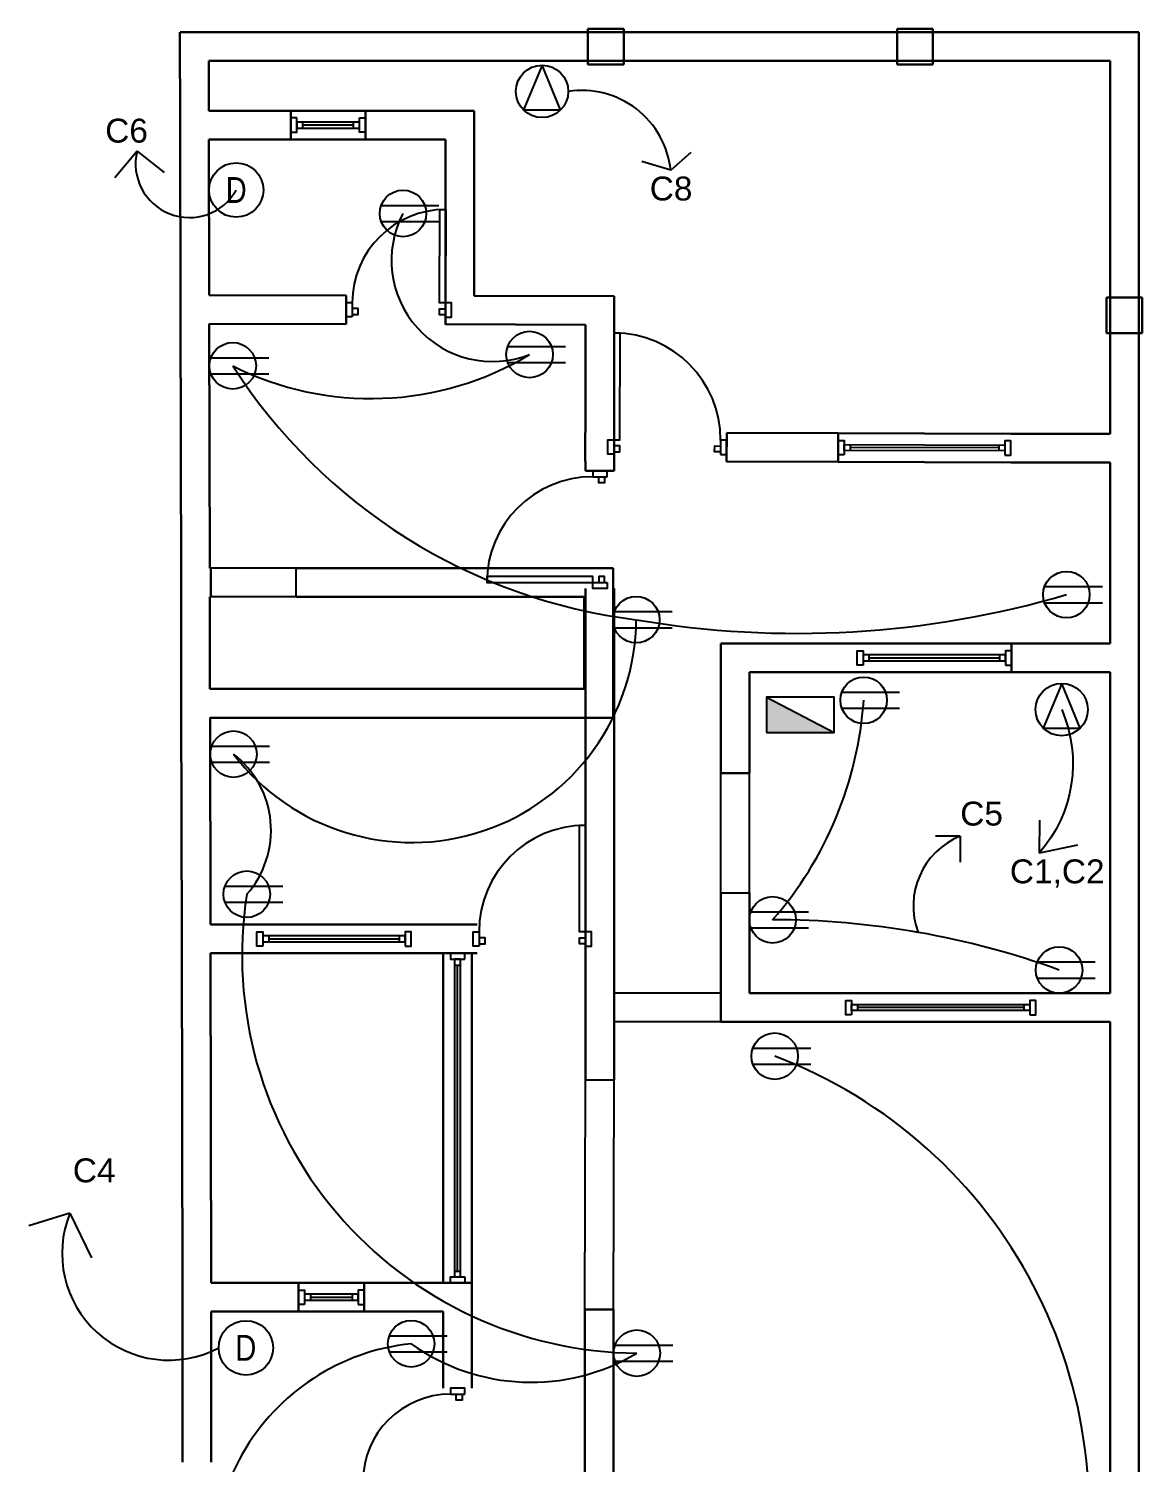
# Model space of a CAD drawing. Header units: metres. Extents: x 68508 to 226087, y -5893 to 20329.
# Drawn here: x 68508 to 77819, y 7853 to 19842 of the extents above; entities that cross this region are included whole.
import ezdxf
from ezdxf.enums import TextEntityAlignment as Align

# ---------------------------------------------------------------- set-up
doc = ezdxf.new("R2010")
doc.units = ezdxf.units.M
doc.header["$LTSCALE"] = 0.05
for name, color, linetype in [('0 X VARIOS', 7, 'Continuous'), ('CircuitoTomas', 4, 'Continuous'), ('RefTablero', 6, 'Continuous')]:
    doc.layers.add(name, color=color, linetype=linetype)
for name, color, linetype, lineweight in [('A310G', 31, 'Continuous', 25), ('A314G', 151, 'Continuous', 25), ('A315G', 31, 'Continuous', 25), ('muro', 7, 'Continuous', 30)]:
    doc.layers.add(name, color=color, linetype=linetype, lineweight=lineweight)
doc.styles.get("Standard").update_dxf_attribs({"font": 'arial.ttf'})
doc.styles.add('TECNO', font='romans.shx', dxfattribs={"width": 0.7, "oblique": 20})

# ---------------------------------------------------------------- blocks, each defined once
blk = doc.blocks.new('*U174')
at = {"layer": 'muro', "color": 7, "linetype": 'Continuous', "lineweight": 30}
for p, q in [((3.44, 0.12), (-0.12, 0.12)), ((0.12, -0.12), (3.44, -0.12))]:
    blk.add_line(p, q, dxfattribs=at)
blk = doc.blocks.new('*U175')
at = {"layer": 'muro', "color": 7, "linetype": 'Continuous', "lineweight": 30}
for p, q in [((0.17, 0.12), (0, 0.12)), ((0, -0.12), (0.17, -0.12))]:
    blk.add_line(p, q, dxfattribs=at)
blk = doc.blocks.new('*U176')
at = {"layer": 'muro', "color": 7, "linetype": 'Continuous', "lineweight": 30}
for p, q in [((2.415, 0.12), (0, 0.12)), ((0, -0.12), (2.415, -0.12))]:
    blk.add_line(p, q, dxfattribs=at)
blk = doc.blocks.new('*U177')
at = {"layer": 'muro', "color": 7, "linetype": 'Continuous', "lineweight": 30}
for p, q in [((0.165, 0.12), (0, 0.12)), ((0, -0.12), (0.165, -0.12))]:
    blk.add_line(p, q, dxfattribs=at)
blk = doc.blocks.new('*U178')
at = {"layer": 'muro', "color": 7, "linetype": 'Continuous', "lineweight": 30}
for p, q in [((1.705, 0.12), (0, 0.12)), ((0, -0.12), (1.465, -0.12))]:
    blk.add_line(p, q, dxfattribs=at)
blk = doc.blocks.new('*U179')
at = {"layer": 'muro', "color": 7, "linetype": 'Continuous', "lineweight": 30}
for p, q in [((2.06, 0.12), (-0.12, 0.12)), ((0.12, -0.12), (2.06, -0.12))]:
    blk.add_line(p, q, dxfattribs=at)
blk = doc.blocks.new('*U180')
at = {"layer": 'muro', "color": 7, "linetype": 'Continuous', "lineweight": 30}
for p, q in [((0.187, 0.12), (0, 0.12)), ((0, -0.12), (0.187, -0.12))]:
    blk.add_line(p, q, dxfattribs=at)
blk = doc.blocks.new('*U181')
at = {"layer": 'muro', "color": 7, "linetype": 'Continuous', "lineweight": 30}
for p, q in [((1.11, 0.12), (0, 0.12)), ((0, -0.12), (0.99, -0.12))]:
    blk.add_line(p, q, dxfattribs=at)
blk = doc.blocks.new('*U182')
at = {"layer": 'muro', "color": 7, "linetype": 'Continuous', "lineweight": 30}
for p, q in [((1.755, 0.12), (0, 0.12)), ((2.08, 0.12), (1.755, 0.12)), ((0.12, -0.12), (1.635, -0.12)), ((1.875, -0.12), (2.08, -0.12))]:
    blk.add_line(p, q, dxfattribs=at)
blk = doc.blocks.new('*U183')
at = {"layer": 'muro', "color": 7, "linetype": 'Continuous', "lineweight": 30}
for p, q in [((2.6, 0.12), (0, 0.12)), ((0, -0.12), (2.48, -0.12))]:
    blk.add_line(p, q, dxfattribs=at)
blk = doc.blocks.new('*U184')
at = {"layer": 'muro', "color": 7, "linetype": 'Continuous', "lineweight": 30}
for p, q in [((0.95, 0.12), (0.12, 0.12)), ((0.12, -0.12), (0.95, -0.12))]:
    blk.add_line(p, q, dxfattribs=at)
blk = doc.blocks.new('*U185')
at = {"layer": 'muro', "color": 7, "linetype": 'Continuous', "lineweight": 30}
for p, q in [((0.74, 0.12), (0.12, 0.12)), ((0.12, -0.12), (0.74, -0.12))]:
    blk.add_line(p, q, dxfattribs=at)
blk = doc.blocks.new('*U186')
at = {"layer": 'muro', "color": 7, "linetype": 'Continuous', "lineweight": 30}
for p, q in [((1.59, 0.12), (0, 0.12)), ((0, -0.12), (1.59, -0.12))]:
    blk.add_line(p, q, dxfattribs=at)
blk = doc.blocks.new('*U187')
at = {"layer": 'muro', "color": 7, "linetype": 'Continuous', "lineweight": 30}
for p, q in [((1.045, 0.12), (0, 0.12)), ((0, -0.12), (0.805, -0.12))]:
    blk.add_line(p, q, dxfattribs=at)
blk = doc.blocks.new('*U188')
at = {"layer": 'muro', "color": 7, "linetype": 'Continuous', "lineweight": 30}
for p, q in [((0.96, 0.12), (-0.12, 0.12)), ((0.12, -0.12), (0.96, -0.12))]:
    blk.add_line(p, q, dxfattribs=at)
blk = doc.blocks.new('*U189')
at = {"layer": 'muro', "color": 7, "linetype": 'Continuous', "lineweight": 30}
for p, q in [((1, 0.12), (1, -0.12)), ((1.02, 0.12), (1, 0.12)), ((1, -0.12), (1.02, -0.12))]:
    blk.add_line(p, q, dxfattribs=at)
blk = doc.blocks.new('*U190')
at = {"layer": 'muro', "color": 7, "linetype": 'Continuous', "lineweight": 30}
for p, q in [((1.065, 0.12), (0, 0.12)), ((0, -0.12), (0.825, -0.12))]:
    blk.add_line(p, q, dxfattribs=at)
blk = doc.blocks.new('*U191')
at = {"layer": 'muro', "color": 7, "linetype": 'Continuous', "lineweight": 30}
for p, q in [((1.02, 0.12), (-0.12, 0.12)), ((0.12, -0.12), (1.02, -0.12))]:
    blk.add_line(p, q, dxfattribs=at)
blk = doc.blocks.new('*U192')
at = {"layer": 'muro', "color": 7, "linetype": 'Continuous', "lineweight": 30}
for p, q in [((1.29, 0.12), (0, 0.12)), ((1.29, 0.12), (1.29, -0.12)), ((0, -0.12), (1.29, -0.12))]:
    blk.add_line(p, q, dxfattribs=at)
blk = doc.blocks.new('*U193')
at = {"layer": 'muro', "color": 7, "linetype": 'Continuous', "lineweight": 30}
for p, q in [((0.825, 0.12), (0, 0.12)), ((0, -0.12), (0.825, -0.12))]:
    blk.add_line(p, q, dxfattribs=at)
blk = doc.blocks.new('*U194')
at = {"layer": 'A314G', "color": 151, "linetype": 'Continuous', "lineweight": 25}
for p, q in [((0.1, 0.085, -1), (0.1, 0.035, -1)), ((0.1, 0.06, -1), (1.49, 0.06, -1)), ((1.49, 0.085, -1), (1.49, 0.035, -1))]:
    blk.add_line(p, q, dxfattribs=at)
at = {"layer": 'A314G', "color": 151, "linetype": 'Continuous', "lineweight": 25, "elevation": -1}
for points in [[(0.05, 0), (0, 0), (0, 0.12), (0.05, 0.12)], [(1.54, 0), (1.59, 0), (1.59, 0.12), (1.54, 0.12)], [(0.05, 0.085), (0.05, 0.035), (1.54, 0.035), (1.54, 0.085)]]:
    blk.add_lwpolyline(points, close=True, dxfattribs=at)
blk = doc.blocks.new('*U195')
at = {"layer": 'A314G', "color": 151, "linetype": 'Continuous', "lineweight": 25}
for p, q in [((0.1, 0.085, -1), (0.1, 0.035, -1)), ((0.1, 0.06, -1), (1.19, 0.06, -1)), ((1.19, 0.085, -1), (1.19, 0.035, -1))]:
    blk.add_line(p, q, dxfattribs=at)
at = {"layer": 'A314G', "color": 151, "linetype": 'Continuous', "lineweight": 25, "elevation": -1}
for points in [[(0.05, 0), (0, 0), (0, 0.12), (0.05, 0.12)], [(1.24, 0), (1.29, 0), (1.29, 0.12), (1.24, 0.12)], [(0.05, 0.085), (0.05, 0.035), (1.24, 0.035), (1.24, 0.085)]]:
    blk.add_lwpolyline(points, close=True, dxfattribs=at)
blk = doc.blocks.new('*U196')
at = {"layer": 'A310G', "color": 31, "linetype": 'Continuous', "lineweight": 25}
for p, q in [((0, 0.12), (1, 0.12)), ((0, 0.12), (0, -0.12)), ((1, 0.12), (1, -0.12)), ((0, -0.12), (1, -0.12))]:
    blk.add_line(p, q, dxfattribs=at)
blk = doc.blocks.new('*U197')
at = {"layer": 'muro', "color": 7, "linetype": 'Continuous', "lineweight": 30}
for p, q in [((0.605, 0.12), (0, 0.12)), ((0.12, -0.12), (0.605, -0.12))]:
    blk.add_line(p, q, dxfattribs=at)
blk = doc.blocks.new('*U198')
at = {"layer": 'muro', "color": 7, "linetype": 'Continuous', "lineweight": 30}
for p, q in [((1.92, 0.12), (0, 0.12)), ((0, -0.12), (1.92, -0.12))]:
    blk.add_line(p, q, dxfattribs=at)
blk = doc.blocks.new('*U199')
at = {"layer": 'muro', "color": 7, "linetype": 'Continuous', "lineweight": 30}
for p, q in [((2.96, 0.12), (0, 0.12)), ((0, -0.12), (2.84, -0.12))]:
    blk.add_line(p, q, dxfattribs=at)
blk = doc.blocks.new('*U207')
at = {"layer": 'muro', "color": 7, "linetype": 'Continuous', "lineweight": 30}
for p, q in [((1.38, 0.12), (0, 0.12)), ((0, -0.12), (1.26, -0.12))]:
    blk.add_line(p, q, dxfattribs=at)
blk = doc.blocks.new('*U208')
at = {"layer": 'muro', "color": 7, "linetype": 'Continuous', "lineweight": 30}
for p, q in [((0.85, 0.12), (0.12, 0.12)), ((0.85, -0.12), (0.85, 0.12)), ((1.4, 0.12), (0.85, 0.12)), ((1.4, 0.12), (1.4, -0.12)), ((2.3, 0.12), (1.4, 0.12)), ((0.12, -0.12), (0.85, -0.12)), ((0.85, -0.12), (1.4, -0.12)), ((1.4, -0.12), (2.06, -0.12))]:
    blk.add_line(p, q, dxfattribs=at)
blk = doc.blocks.new('*U209')
at = {"layer": 'muro', "color": 7, "linetype": 'Continuous', "lineweight": 30}
for p, q in [((0.76, 0.12), (-0.12, 0.12)), ((0.12, -0.12), (0.76, -0.12))]:
    blk.add_line(p, q, dxfattribs=at)
blk = doc.blocks.new('*U211')
at = {"layer": 'A315G', "color": 31, "linetype": 'Continuous', "lineweight": 25}
for points in [[(0.05, 0.12), (0.1, 0.12), (0.1, 0.85), (0.05, 0.85)], [(0.05, 0), (0, 0), (0, 0.12), (0.05, 0.12)], [(0.78, 0), (0.83, 0), (0.83, 0.12), (0.78, 0.12)], [(0.05, 0.02), (0.1, 0.02), (0.1, 0.07), (0.05, 0.07)], [(0.78, 0.02), (0.73, 0.02), (0.73, 0.07), (0.78, 0.07)]]:
    blk.add_lwpolyline(points, close=True, dxfattribs=at)
blk.add_arc((0.05, 0.12), 0.73, 0, 90, dxfattribs=at)
blk = doc.blocks.new('*U213')
at = {"layer": 'muro', "color": 7, "linetype": 'Continuous', "lineweight": 30}
for p, q in [((1.522, 0.12), (0, 0.12)), ((2.96, 0.12), (1.522, 0.12)), ((0, -0.12), (1.522, -0.12)), ((1.522, -0.12), (2.96, -0.12))]:
    blk.add_line(p, q, dxfattribs=at)
blk = doc.blocks.new('*U215')
at = {"layer": 'muro', "color": 7, "linetype": 'Continuous', "lineweight": 30}
for p, q in [((0.605, 0.12), (0, 0.12)), ((0, -0.12), (0.605, -0.12))]:
    blk.add_line(p, q, dxfattribs=at)
blk = doc.blocks.new('*U216')
at = {"layer": 'muro', "color": 7, "linetype": 'Continuous', "lineweight": 30}
for p, q in [((0.575, 0.12), (0, 0.12)), ((3.505, 0.12), (0.575, 0.12)), ((0, -0.12), (0.575, -0.12)), ((0.575, -0.12), (3.505, -0.12))]:
    blk.add_line(p, q, dxfattribs=at)
blk = doc.blocks.new('*U217')
at = {"layer": 'muro', "color": 7, "linetype": 'Continuous', "lineweight": 30}
for p, q in [((0.985, 0.12), (0.985, -0.12)), ((1.065, 0.12), (0.985, 0.12)), ((0.985, -0.12), (1.181, -0.12))]:
    blk.add_line(p, q, dxfattribs=at)
blk = doc.blocks.new('*U218')
at = {"layer": 'muro', "color": 7, "linetype": 'Continuous', "lineweight": 30}
for p, q in [((0, 0.12), (0, 0.12)), ((1.442, 0.12), (0, 0.12)), ((1.442, 0.12), (1.442, -0.12)), ((2.375, 0.12), (1.442, 0.12)), ((2.375, -0.12), (2.375, 0.12)), ((3.557, 0.12), (3.555, 0.12)), ((3.557, -0.12), (3.557, 0.12)), ((0, -0.12), (1.442, -0.12)), ((1.442, -0.12), (2.375, -0.12)), ((3.555, -0.12), (3.557, -0.12))]:
    blk.add_line(p, q, dxfattribs=at)
blk = doc.blocks.new('*U219')
at = {"layer": 'A314G', "color": 151, "linetype": 'Continuous', "lineweight": 25}
for p, q in [((0.1, 0.085, -1), (0.1, 0.035, -1)), ((0.1, 0.06, -1), (1.342, 0.06, -1)), ((1.342, 0.085, -1), (1.342, 0.035, -1))]:
    blk.add_line(p, q, dxfattribs=at)
at = {"layer": 'A314G', "color": 151, "linetype": 'Continuous', "lineweight": 25, "elevation": -1}
for points in [[(0.05, 0), (0, 0), (0, 0.12), (0.05, 0.12)], [(1.392, 0), (1.442, 0), (1.442, 0.12), (1.392, 0.12)], [(0.05, 0.085), (0.05, 0.035), (1.392, 0.035), (1.392, 0.085)]]:
    blk.add_lwpolyline(points, close=True, dxfattribs=at)
blk = doc.blocks.new('*U220')
at = {"layer": 'A315G', "color": 31, "linetype": 'Continuous', "lineweight": 25}
for points in [[(0.05, 0.12), (0.1, 0.12), (0.1, 1.012), (0.05, 1.012)], [(0.05, 0), (0, 0), (0, 0.12), (0.05, 0.12)], [(0.942, 0), (0.992, 0), (0.992, 0.12), (0.942, 0.12)], [(0.05, 0.02), (0.1, 0.02), (0.1, 0.07), (0.05, 0.07)], [(0.942, 0.02), (0.892, 0.02), (0.892, 0.07), (0.942, 0.07)]]:
    blk.add_lwpolyline(points, close=True, dxfattribs=at)
blk.add_arc((0.05, 0.12), 0.892, 0, 90, dxfattribs=at)
blk = doc.blocks.new('*U221')
at = {"layer": 'muro', "color": 7, "linetype": 'Continuous', "lineweight": 30}
for p, q in [((0.15, 0.12), (0.124, 0.12)), ((0, -0.12), (0.004, -0.12)), ((0.004, -0.12), (0.15, -0.12))]:
    blk.add_line(p, q, dxfattribs=at)
blk = doc.blocks.new('*U222')
at = {"layer": 'muro', "color": 7, "linetype": 'Continuous', "lineweight": 30}
for p, q in [((0.875, 0.12), (0, 0.12)), ((0, -0.12), (1.115, -0.12))]:
    blk.add_line(p, q, dxfattribs=at)
blk = doc.blocks.new('*U223')
at = {"layer": 'muro', "color": 7, "linetype": 'Continuous', "lineweight": 30}
for p, q in [((1.29, 0.12), (0.12, 0.12)), ((2.12, 0.12), (2.12, -0.12)), ((3.265, 0.12), (2.12, 0.12)), ((-0.12, -0.12), (1.05, -0.12)), ((2.12, -0.12), (3.266, -0.12))]:
    blk.add_line(p, q, dxfattribs=at)
blk = doc.blocks.new('*U224')
at = {"layer": 'muro', "color": 7, "linetype": 'Continuous', "lineweight": 30}
for p, q in [((1.43, 0.12), (-0.117, 0.12)), ((0.123, -0.12), (1.67, -0.12))]:
    blk.add_line(p, q, dxfattribs=at)
blk = doc.blocks.new('*U227')
at = {"layer": 'muro', "color": 7, "linetype": 'Continuous', "lineweight": 30}
for p, q in [((0.788, 0.12), (0.12, 0.12)), ((0.788, -0.12), (0.788, 0.12)), ((1.413, 0.12), (0.788, 0.12)), ((1.413, 0.12), (1.413, -0.12)), ((2.099, 0.12), (1.413, 0.12)), ((-0.12, -0.12), (0.788, -0.12)), ((0.788, -0.12), (1.413, -0.12)), ((1.413, -0.12), (2.099, -0.12))]:
    blk.add_line(p, q, dxfattribs=at)
blk = doc.blocks.new('*U228')
at = {"layer": 'A314G', "color": 151, "linetype": 'Continuous', "lineweight": 25}
for p, q in [((0.1, 0.085, -1), (0.1, 0.035, -1)), ((0.1, 0.06, -1), (0.525, 0.06, -1)), ((0.525, 0.085, -1), (0.525, 0.035, -1))]:
    blk.add_line(p, q, dxfattribs=at)
at = {"layer": 'A314G', "color": 151, "linetype": 'Continuous', "lineweight": 25, "elevation": -1}
for points in [[(0.05, 0), (0, 0), (0, 0.12), (0.05, 0.12)], [(0.575, 0), (0.625, 0), (0.625, 0.12), (0.575, 0.12)], [(0.05, 0.085), (0.05, 0.035), (0.575, 0.035), (0.575, 0.085)]]:
    blk.add_lwpolyline(points, close=True, dxfattribs=at)
blk = doc.blocks.new('*U229')
at = {"layer": 'muro', "color": 7, "linetype": 'Continuous', "lineweight": 30}
for p, q in [((0.536, 0.12), (0.12, 0.12)), ((2.078, 0.12), (0.776, 0.12)), ((4.362, 0.12), (2.318, 0.12)), ((5.372, 0.12), (4.602, 0.12)), ((7.342, 0.12), (5.612, 0.12)), ((10.34, 0.12), (7.582, 0.12)), ((-0.12, -0.12), (0.656, -0.12)), ((0.656, -0.12), (2.197, -0.12)), ((2.197, -0.12), (4.482, -0.12)), ((4.482, -0.12), (5.492, -0.12)), ((5.492, -0.12), (7.462, -0.12)), ((7.462, -0.12), (10.459, -0.12))]:
    blk.add_line(p, q, dxfattribs=at)
blk = doc.blocks.new('*U230')
at = {"layer": 'A315G', "color": 31, "linetype": 'Continuous', "lineweight": 25}
for points in [[(0.05, 0.12), (0.1, 0.12), (0.1, 0.9), (0.05, 0.9)], [(0.05, 0), (0, 0), (0, 0.12), (0.05, 0.12)], [(0.83, 0), (0.88, 0), (0.88, 0.12), (0.83, 0.12)], [(0.05, 0.02), (0.1, 0.02), (0.1, 0.07), (0.05, 0.07)], [(0.83, 0.02), (0.78, 0.02), (0.78, 0.07), (0.83, 0.07)]]:
    blk.add_lwpolyline(points, close=True, dxfattribs=at)
at = {"layer": 'A315G', "color": 31, "linetype": 'Continuous', "lineweight": 25, "extrusion": (0, 0, -1)}
blk.add_arc((-0.05, 0.12), 0.78, 90, 180, dxfattribs=at)
blk = doc.blocks.new('*U231')
at = {"layer": 'A310G', "color": 31, "linetype": 'Continuous', "lineweight": 25}
for p, q in [((0, 0.12), (0.89, 0.12)), ((0, 0.12), (0, -0.12)), ((0.89, 0.12), (0.89, -0.12)), ((0, -0.12), (0.89, -0.12))]:
    blk.add_line(p, q, dxfattribs=at)
blk = doc.blocks.new('*U232')
at = {"layer": 'muro', "color": 7, "linetype": 'Continuous', "lineweight": 30}
for p, q in [((0, -0.12), (0, 0.12)), ((0, 0.12), (0, 0.12)), ((1.92, 0.12), (1.92, -0.12)), ((1.92, -0.12), (1.92, -0.12))]:
    blk.add_line(p, q, dxfattribs=at)
blk = doc.blocks.new('*U233')
at = {"layer": 'A310G', "color": 31, "linetype": 'Continuous', "lineweight": 25}
for p, q in [((0, 0.12), (1.92, 0.12)), ((0, 0.12), (0, -0.12)), ((1.92, 0.12), (1.92, -0.12)), ((0, -0.12), (1.92, -0.12))]:
    blk.add_line(p, q, dxfattribs=at)
blk = doc.blocks.new('*U234')
at = {"layer": 'A315G', "color": 31, "linetype": 'Continuous', "lineweight": 25}
for points in [[(0.05, 0.12), (0.1, 0.12), (0.1, 1.005), (0.05, 1.005)], [(0.05, 0), (0, 0), (0, 0.12), (0.05, 0.12)], [(0.935, 0), (0.985, 0), (0.985, 0.12), (0.935, 0.12)], [(0.05, 0.02), (0.1, 0.02), (0.1, 0.07), (0.05, 0.07)], [(0.935, 0.02), (0.885, 0.02), (0.885, 0.07), (0.935, 0.07)]]:
    blk.add_lwpolyline(points, close=True, dxfattribs=at)
blk.add_arc((0.05, 0.12), 0.885, 0, 90, dxfattribs=at)
blk = doc.blocks.new('*U235')
at = {"layer": 'muro', "color": 7, "linetype": 'Continuous', "lineweight": 30}
for p, q in [((1.13, 0.12), (-0.12, 0.12)), ((0.12, -0.12), (0.89, -0.12))]:
    blk.add_line(p, q, dxfattribs=at)
blk = doc.blocks.new('*U236')
at = {"layer": 'muro', "color": 7, "linetype": 'Continuous', "lineweight": 30}
for p, q in [((3.249, 0.12), (-0.12, 0.12)), ((0.12, -0.12), (3.25, -0.12))]:
    blk.add_line(p, q, dxfattribs=at)
blk = doc.blocks.new('*U237')
at = {"layer": 'muro', "color": 7, "linetype": 'Continuous', "lineweight": 30}
for p, q in [((2.53, 0.12), (0.12, 0.12)), ((-0.12, -0.12), (2.53, -0.12))]:
    blk.add_line(p, q, dxfattribs=at)
blk = doc.blocks.new('*U238')
at = {"layer": 'muro', "color": 7, "linetype": 'Continuous', "lineweight": 30}
for p, q in [((0.712, 0.12), (0.712, -0.12)), ((0.721, 0.12), (0.712, 0.12)), ((0.712, -0.12), (0.722, -0.12))]:
    blk.add_line(p, q, dxfattribs=at)
blk = doc.blocks.new('*U239')
at = {"layer": 'A310G', "color": 31, "linetype": 'Continuous', "lineweight": 25}
for p, q in [((0, 0.12), (0.712, 0.12)), ((0, 0.12), (0, -0.12)), ((0.712, 0.12), (0.712, -0.12)), ((0, -0.12), (0.712, -0.12))]:
    blk.add_line(p, q, dxfattribs=at)
blk = doc.blocks.new('*U240')
at = {"layer": 'muro', "color": 7, "linetype": 'Continuous', "lineweight": 30}
for p, q in [((2.186, 0.12), (0.12, 0.12)), ((2.351, 0.12), (2.186, 0.12)), ((0.12, -0.12), (2.186, -0.12)), ((2.186, -0.12), (2.351, -0.12))]:
    blk.add_line(p, q, dxfattribs=at)
blk = doc.blocks.new('*U241')
at = {"layer": 'A315G', "color": 31, "linetype": 'Continuous', "lineweight": 25}
for points in [[(0.05, 0.12), (0.1, 0.12), (0.1, 1.01), (0.05, 1.01)], [(0.05, 0), (0, 0), (0, 0.12), (0.05, 0.12)], [(0.94, 0), (0.99, 0), (0.99, 0.12), (0.94, 0.12)], [(0.05, 0.02), (0.1, 0.02), (0.1, 0.07), (0.05, 0.07)], [(0.94, 0.02), (0.89, 0.02), (0.89, 0.07), (0.94, 0.07)]]:
    blk.add_lwpolyline(points, close=True, dxfattribs=at)
at = {"layer": 'A315G', "color": 31, "linetype": 'Continuous', "lineweight": 25, "extrusion": (-2.48837e-29, 0, -1)}
blk.add_arc((-0.05, 0.12), 0.89, 90, 180, dxfattribs=at)
blk = doc.blocks.new('*U242')
at = {"layer": 'muro', "color": 7, "linetype": 'Continuous', "lineweight": 30}
for p, q in [((2.8775, 0.12), (0.12, 0.12)), ((0, -0.12), (2.8775, -0.12))]:
    blk.add_line(p, q, dxfattribs=at)
blk = doc.blocks.new('*U243')
at = {"layer": 'A314G', "color": 151, "linetype": 'Continuous', "lineweight": 25}
for p, q in [((0.1, 0.085, -1), (0.1, 0.035, -1)), ((0.1, 0.06, -1), (2.6575, 0.06, -1)), ((2.6575, 0.085, -1), (2.6575, 0.035, -1))]:
    blk.add_line(p, q, dxfattribs=at)
at = {"layer": 'A314G', "color": 151, "linetype": 'Continuous', "lineweight": 25, "elevation": -1}
for points in [[(0.05, 0), (0, 0), (0, 0.12), (0.05, 0.12)], [(2.7075, 0), (2.7575, 0), (2.7575, 0.12), (2.7075, 0.12)], [(0.05, 0.085), (0.05, 0.035), (2.7075, 0.035), (2.7075, 0.085)]]:
    blk.add_lwpolyline(points, close=True, dxfattribs=at)
blk = doc.blocks.new('*U244')
at = {"layer": 'A314G', "color": 151, "linetype": 'Continuous', "lineweight": 25}
for p, q in [((0.1, 0.085, -1), (0.1, 0.035, -1)), ((0.1, 0.06, -1), (0.45, 0.06, -1)), ((0.45, 0.085, -1), (0.45, 0.035, -1))]:
    blk.add_line(p, q, dxfattribs=at)
at = {"layer": 'A314G', "color": 151, "linetype": 'Continuous', "lineweight": 25, "elevation": -1}
for points in [[(0.05, 0), (0, 0), (0, 0.12), (0.05, 0.12)], [(0.5, 0), (0.55, 0), (0.55, 0.12), (0.5, 0.12)], [(0.05, 0.085), (0.05, 0.035), (0.5, 0.035), (0.5, 0.085)]]:
    blk.add_lwpolyline(points, close=True, dxfattribs=at)
blk = doc.blocks.new('*U248')
at = {"layer": 'muro', "color": 7, "linetype": 'Continuous', "lineweight": 30, "extrusion": (1, 0, 0)}
for p, q in [((0, -0.15, -0.15), (0, 0.15, -0.15)), ((0, 0.15, -0.15), (0, 0.15, 0.15)), ((0, 0.15, 0.15), (0, -0.15, 0.15)), ((0, -0.15, 0.15), (0, -0.15, -0.15))]:
    blk.add_line(p, q, dxfattribs=at)
blk = doc.blocks.new('*U249')
at = {"layer": 'muro', "color": 7, "linetype": 'Continuous', "lineweight": 30, "extrusion": (1, 0, 0)}
for p, q in [((0, -0.15, -0.15), (0, 0.15, -0.15)), ((0, 0.15, -0.15), (0, 0.15, 0.15)), ((0, 0.15, 0.15), (0, -0.15, 0.15)), ((0, -0.15, 0.15), (0, -0.15, -0.15))]:
    blk.add_line(p, q, dxfattribs=at)
blk = doc.blocks.new('*U250')
at = {"layer": 'muro', "color": 7, "linetype": 'Continuous', "lineweight": 30, "extrusion": (1, 0, 0)}
for p, q in [((0, -0.15, -0.15), (0, 0.15, -0.15)), ((0, 0.15, -0.15), (0, 0.15, 0.15)), ((0, 0.15, 0.15), (0, -0.15, 0.15)), ((0, -0.15, 0.15), (0, -0.15, -0.15))]:
    blk.add_line(p, q, dxfattribs=at)
blk = doc.blocks.new('1-100_TOSP')
at = {"linetype": 'Continuous'}
for p, q in [((0, 0.21), (-0.148, -0.149)), ((0.148, -0.149), (0, 0.21)), ((-0.148, -0.149), (0.148, -0.149))]:
    blk.add_line(p, q, dxfattribs=at)
blk.add_circle((0, 0), 0.21, dxfattribs=at)
blk.add_solid([(-0.148, -0.149), (0.148, -0.149), (0, 0.21), (-0.148, -0.149)], dxfattribs=at)
at = {"color": 2, "width": 0.8}
blk.add_attdef('XX', text='', height=0.25, rotation=360, dxfattribs=at).set_placement((0, -0.396), align=Align.MIDDLE_CENTER)
blk = doc.blocks.new('1-100_TOC2')
at = {"linetype": 'Continuous'}
for p, q in [((-0.0519, 0.0093), (-0.0519, 0.3819)), ((0.0519, 0.0093), (0.0519, 0.3819))]:
    blk.add_line(p, q, dxfattribs=at)
blk.add_circle((0, 0.15), 0.15, dxfattribs=at)
blk = doc.blocks.new('1-100_TV')
at = {"linetype": 'Continuous'}
blk.add_circle((0, 0), 0.21, dxfattribs=at)
at = {"color": 2, "style": 'TECNO', "oblique": 20, "width": 0.8}
blk.add_attdef('TV', text='', height=0.175, dxfattribs=at).set_placement((-0.039, 0), align=Align.MIDDLE_CENTER)
blk = doc.blocks.new('TABLE')
at = {"linetype": 'Continuous'}
blk.add_hatch(color=256, dxfattribs=at).paths.add_polyline_path([(-0.2625, 0.1365), (-0.2625, -0.1365), (0.2625, -0.1365)])
blk.add_line((-0.2625, 0.1365), (0.2625, -0.1365), dxfattribs=at)
blk.add_lwpolyline([(-0.2625, -0.1365), (0.2625, -0.1365), (0.2625, 0.1365), (-0.2625, 0.1365)], close=True, dxfattribs=at)

msp = doc.modelspace()

# ---------------------------------------------------------------- linework, layer by layer
at = {"layer": 'CircuitoTomas', "color": 6}
for p, q in [((69414.448, 18817.794), (69227.676, 18595.719)), ((69414.448, 18817.794), (69640.949, 18640.048)), ((73875.797, 18657.531), (73633.717, 18731.259)), ((73875.797, 18657.531), (74045.727, 18809.928)), ((76296.505, 13089.745), (76088.718, 13089.745)), ((76296.505, 13089.745), (76296.505, 12870.634)), ((68852.746, 9935.1), (68508.435, 9830.023)), ((68852.746, 9935.1), (69034.465, 9562.555))]:
    msp.add_line(p, q, dxfattribs=at)
for centre, radius, start, end in [((73133.209, 18579.513), 746.676, 5.997604, 98.786171), ((69851.271, 18712.048), 449.44, 166.3917062, 330.7976446), ((72387.55, 17904.991), 846.089, 152.3967947, 291.3795911), ((71369.782, 19320.943), 2572.088, 243.3081006, 301.0385357), ((74158.224, 19547.141), 4682.429, 212.6208536, 263.0055863), ((74934.461, 22759.09), 7974.027, 260.2789314, 286.384563), ((71712.336, 14911.847), 1875.737, 217.309097, 359.6246436), ((72383.232, 14437.203), 3113.027, 318.8702602, 356.1027129), ((69730.984, 13137.402), 803.737, 318.3754408, 52.4866059), ((76536.222, 12505.078), 631.902, 112.2939348, 200.4069047), ((73618.514, 12091.728), 3326.334, 171.149234, 269.5610817), ((74739.352, 5415.508), 6974.06, 70.0138907, 90.0929994), ((73305.186, 7445.781), 4066.972, 346.0842409, 69.2605636), ((69680.647, 9600.115), 893.104, 157.9707528, 297.7782475), ((71893.6, 7015.552), 1838.288, 95.8645468, 205.0358868), ((72709.546, 10246.655), 1724.643, 234.4072644, 300.8153016)]:
    msp.add_arc(centre, radius, start, end, dxfattribs=at)
at = {"layer": 'RefTablero'}
msp.add_line((76958.83, 12949.871), (76960.749, 13223.514), dxfattribs=at)
msp.add_lwpolyline([(77144.64, 14147.7, -0.289091961), (76958.83, 12949.871), (77279.485, 13017.92)], format="xyb", dxfattribs=at)

# ---------------------------------------------------------------- block references
at = {"layer": '0 X VARIOS'}
for name, p, xscale, yscale, zscale in [('1-100_TOSP', (72800.482, 19317.427), 1041.306419588286, 1041.306419588286, 1041.306419588286), ('1-100_TOSP', (77144.64, 14147.7), 1041.306419588286, 1041.306419588286, 1041.306419588286), ('TABLE', (74959.137, 14103.909), 1080.244887775345, 1080.244887775345, 1080.244887775345)]:
    msp.add_blockref(name, p, dxfattribs=dict(at, xscale=xscale, yscale=yscale, zscale=zscale))
ref = msp.add_blockref('1-100_TV', (70243.588, 18492.769), dxfattribs=dict(at, xscale=1082.245441301182, yscale=1082.245441301182, zscale=1082.245441301182))
ref.add_attrib('TV', 'D', dxfattribs={"layer": '0', "color": 2, "height": 216.449, "width": 0.8}).set_placement((70243.588, 18492.769), align=Align.MIDDLE_CENTER)
at = {"layer": '0 X VARIOS', "xscale": 1296.293865330413, "yscale": 1296.293865330413, "zscale": 1296.293865330413, "rotation": 270}
for p in [(71443.32, 18297.023), (72501.543, 17117.125), (70019.974, 17022.95), (76989.355, 15108.888), (73393.588, 14899.559), (75294.616, 14225.617), (70025.973, 13774.935), (70137.345, 12603.522), (74533.588, 12389.559), (76928.588, 11969.559), (74550.932, 11249.216), (71511.325, 8844.219), (73398.588, 8765.492)]:
    msp.add_blockref('1-100_TOC2', p, dxfattribs=at)
at = {"layer": '0 X VARIOS'}
ref = msp.add_blockref('1-100_TV', (70324.15, 8809.934), dxfattribs=dict(at, xscale=1082.245441301182, yscale=1082.245441301182, zscale=1082.245441301182))
ref.add_attrib('TV', 'D', dxfattribs={"layer": '0', "color": 2, "height": 216.449, "width": 0.8}).set_placement((70324.15, 8809.934), align=Align.MIDDLE_CENTER)
at = {"layer": 'A310G', "color": 31, "linetype": 'Continuous', "lineweight": 25, "xscale": 1000, "yscale": 1000, "zscale": 1000}
for name, p, rotation in [('*U239', (70743.588, 15210.115), 180), ('*U196', (74413.588, 12615.115), 90), ('*U231', (74293.588, 11655.115), 180), ('*U233', (73278.589, 9130.271), 89.85079257814341)]:
    msp.add_blockref(name, p, dxfattribs=dict(at, rotation=rotation))
at = {"layer": 'A314G', "color": 151, "linetype": 'Continuous', "lineweight": 25, "yscale": 1000, "zscale": 1000}
for name, p, xscale, rotation in [('*U228', (71325.28, 19096.267, 1000), 1000, 180), ('*U219', (76718.42, 16275.115, 1000), -1000, 359.8389046938854), ('*U243', (72153.588, 9352.615, 1000), 1000, 90)]:
    msp.add_blockref(name, p, dxfattribs=dict(at, xscale=xscale, rotation=rotation))
for name, p, xscale in [('*U195', (75433.588, 14520.115, 1000), 1000), ('*U195', (70415.837, 12170.115), 1000), ('*U194', (76928.588, 11595.115, 1000), -1000), ('*U244', (70763.588, 9172.615, 1000), 1000)]:
    msp.add_blockref(name, p, dxfattribs=dict(at, xscale=xscale))
at = {"layer": 'A315G', "color": 31, "linetype": 'Continuous', "lineweight": 25, "yscale": 1000, "zscale": 1000}
for name, p, xscale, rotation in [('*U230', (72043.122, 17429.48), -999.9999999999999, 359.8515975134517), ('*U220', (73351.186, 16284.582), 1000, 359.8389046938854), ('*U234', (73343.588, 15160.115), 1000, 90), ('*U211', (72153.588, 7642.615), 1000, 90)]:
    msp.add_blockref(name, p, dxfattribs=dict(at, xscale=xscale, rotation=rotation))
at = {"layer": 'A315G', "color": 31, "linetype": 'Continuous', "lineweight": 25, "xscale": -1000, "yscale": 1000, "zscale": 1000}
msp.add_blockref('*U241', (73213.588, 12170.115), dxfattribs=at)
at = {"layer": 'muro', "color": 7, "linetype": 'Continuous', "lineweight": 30}
for name, p, xscale, yscale, zscale, rotation in [('*U229', (69893.588, 19692.115), 1000, 1000, 1000, 270.1095572631265), ('*U179', (77668.588, 19692.115), 1000, 1000, 1000, 270), ('*U227', (72113.588, 19036.267), 1000, 1000, 1000, 180), ('*U224', (72113.588, 17486.267), 1000, 1000, 1000, 90), ('*U180', (77668.588, 17632.115), 1000, 1000, 1000, 270), ('*U223', (73283.588, 17486.267), 999.9999999999999, 999.9999999999999, 999.9999999999999, 179.8515975134517), ('*U222', (73283.588, 16491.267), 1000, 1000, 1000, 90), ('*U181', (77668.588, 17445.115), 1000, 1000, 1000, 270), ('*U218', (76718.588, 16335.115), 1000, 1000, 1000, 179.8389046938854), ('*U221', (73283.588, 16341.267), 1000, 1000, 1000, 90), ('*U184', (77668.588, 16335.115), 1000, 1000, 1000, 180), ('*U217', (73283.588, 15160.115), 1000, 1000, 1000, 90), ('*U182', (77668.588, 16335.115), 1000, 1000, 1000, 270), ('*U238', (70743.588, 15210.115), 1000, 1000, 1000, 180), ('*U237', (73273.588, 15210.115), 1000, 1000, 1000, 180), ('*U235', (73273.588, 15210.115), 1000, 1000, 1000, 270), ('*U216', (73283.588, 11655.115), 1000, 1000, 1000, 89.9999999999999), ('*U190', (74413.588, 13635.115), 1000, 1000, 1000, 90), ('*U236', (73273.588, 14200.115), 1000, 1000, 1000, 180), ('*U183', (77668.588, 14255.115), 1000, 1000, 1000, 269.9999999999997), ('*U189', (74413.588, 12615.115), 1000, 1000, 1000, 90), ('*U188', (74413.588, 11655.115), 1000, 1000, 1000, 90), ('*U242', (72093.588, 9232.615), 1000, 1000, 1000, 90), ('*U187', (75338.588, 11655.115), 1000, 1000, 1000, 180), ('*U186', (76928.588, 11655.115), 1000, 1000, 1000, 180), ('*U185', (77668.588, 11655.115), 1000, 1000, 1000, 180), ('*U215', (73283.588, 11655.115), 1000, 1000, 1000, 270), ('*U197', (77668.588, 11655.115), 1000, 1000, 1000, 270), ('*U232', (73278.588, 9130.115), 1000, 1000, 1000, 89.85079257814341), ('*U198', (77668.588, 11050.115), 1000, 1000, 1000, 270), ('*U209', (72093.588, 9232.615), 1000, 1000, 1000, 270), ('*U207', (69913.588, 7852.615), 1000, 1000, 1000, 90), ('*U213', (73278.588, 6170.115), 1000, 1000, 1000, 90), ('*U199', (77668.588, 9130.115), 1000, 1000, 1000, 270)]:
    msp.add_blockref(name, p, dxfattribs=dict(at, xscale=xscale, yscale=yscale, zscale=zscale, rotation=rotation))
at = {"layer": 'muro', "color": 7, "linetype": 'Continuous', "lineweight": 30, "xscale": 1000, "yscale": 1000, "zscale": 1000}
for name, p in [('*U174', (69893.588, 19692.115)), ('*U175', (73333.588, 19692.115)), ('*U176', (73503.588, 19692.115)), ('*U177', (75918.588, 19692.115)), ('*U178', (76083.588, 19692.115)), ('*U191', (74413.588, 14580.115)), ('*U192', (75433.588, 14580.115)), ('*U193', (76723.588, 14580.115)), ('*U240', (69907.857, 12230.115)), ('*U208', (69913.588, 9232.615))]:
    msp.add_blockref(name, p, dxfattribs=at)
at = {"layer": 'muro', "color": 7, "linetype": 'Continuous', "lineweight": 30, "extrusion": (2.44929e-16, 1, 0), "xscale": 1000, "yscale": 1000, "zscale": 1000, "rotation": 90}
msp.add_blockref('*U248', (-73333.588, 0, 19692.115), dxfattribs=at)
at = {"layer": 'muro', "color": 7, "linetype": 'Continuous', "lineweight": 30, "extrusion": (1, -2.22045e-16, 0), "xscale": 1000, "yscale": 1000, "zscale": 1000, "rotation": 90}
msp.add_blockref('*U249', (19692.115, 0, 75918.588), dxfattribs=at)
at = {"layer": 'muro', "color": 7, "linetype": 'Continuous', "lineweight": 30, "extrusion": (-1.22465e-16, -1, 0), "xscale": 1000, "yscale": 1000, "zscale": 1000, "rotation": 90}
msp.add_blockref('*U250', (77668.588, 0, -17445.115), dxfattribs=at)

# ---------------------------------------------------------------- texts
at = {"layer": 'RefTablero', "char_height": 200, "attachment_point": 1}
for s, insert in [('C6', (69148.1, 19089.356)), ('C8', (73700.365, 18605.246)), ('C5', (76296.505, 13377.782)), ('C1,C2', (76711.342, 12894.847)), ('C4', (68877.402, 10394.229))]:
    msp.add_mtext_dynamic_manual_height_columns(s, width=3150.94868, gutter_width=12500, heights=[0], dxfattribs=dict(at, insert=insert))

doc.saveas('drawing.dxf')
